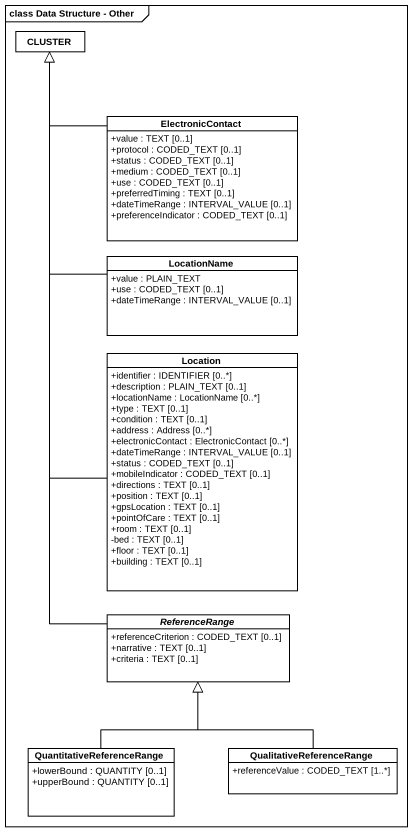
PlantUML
@startuml
mainframe class Data Structure - Other
hide circle
hide empty members
skinparam classAttributeIconSize 0
class CLUSTER
class ElectronicContact {
  +value : TEXT [0..1]
  +protocol : CODED_TEXT [0..1]
  +status : CODED_TEXT [0..1]
  +medium : CODED_TEXT [0..1]
  +use : CODED_TEXT [0..1]
  +preferredTiming : TEXT [0..1]
  +dateTimeRange : INTERVAL_VALUE [0..1]
  +preferenceIndicator : CODED_TEXT [0..1]
}
class LocationName {
  +value : PLAIN_TEXT
  +use : CODED_TEXT [0..1]
  +dateTimeRange : INTERVAL_VALUE [0..1]
}
class Location {
  +identifier : IDENTIFIER [0..*]
  +description : PLAIN_TEXT [0..1]
  +locationName : LocationName [0..*]
  +type : TEXT [0..1]
  +condition : TEXT [0..1]
  +address : Address [0..*]
  +electronicContact : ElectronicContact [0..*]
  +dateTimeRange : INTERVAL_VALUE [0..1]
  +status : CODED_TEXT [0..1]
  +mobileIndicator : CODED_TEXT [0..1]
  +directions : TEXT [0..1]
  +position : TEXT [0..1]
  +gpsLocation : TEXT [0..1]
  +pointOfCare : TEXT [0..1]
  +room : TEXT [0..1]
  -bed : TEXT [0..1]
  +floor : TEXT [0..1]
  +building : TEXT [0..1]
}
abstract class ReferenceRange {
  +referenceCriterion : CODED_TEXT [0..1]
  +narrative : TEXT [0..1]
  +criteria : TEXT [0..1]
}
class QuantitativeReferenceRange {
  +lowerBound : QUANTITY [0..1]
  +upperBound : QUANTITY [0..1]
}
class QualitativeReferenceRange {
  +referenceValue : CODED_TEXT [1..*]
}
ElectronicContact -up-|> CLUSTER
LocationName -up-|> CLUSTER
Location -up-|> CLUSTER
ReferenceRange -up-|> CLUSTER
QuantitativeReferenceRange -up-|> ReferenceRange
QualitativeReferenceRange -up-|> ReferenceRange
@enduml
